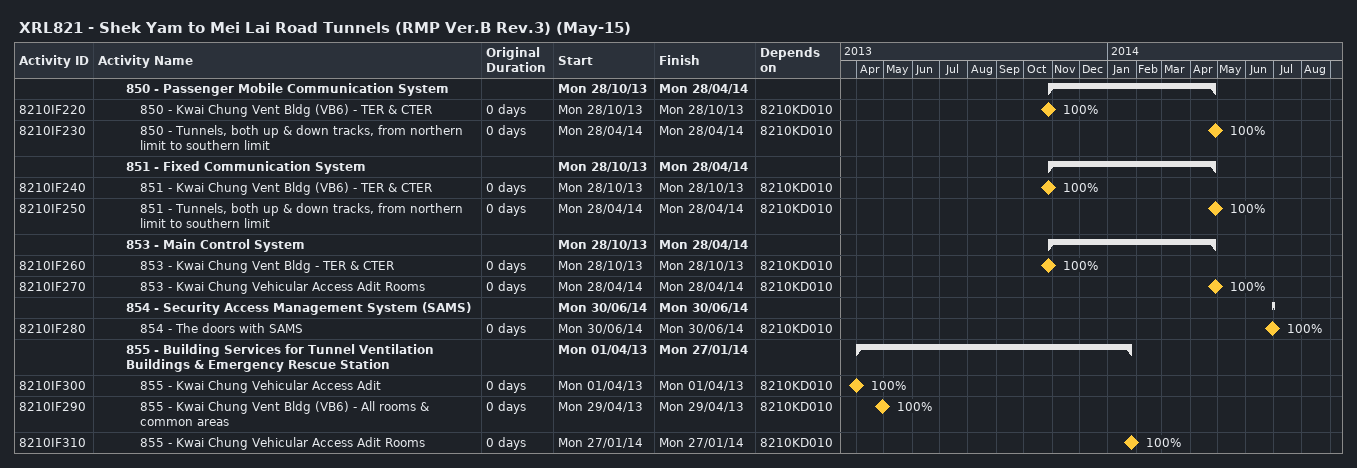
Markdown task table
XRL821 - Shek Yam to Mei Lai Road Tunnels (RMP Ver.B Rev.3) (May-15)

| ID | Level | Task | Original duration | Start | Finish | Predecessors | % complete |
|---|---|---|---|---|---|---|---|
|  | 3 | **850 - Passenger Mobile Communication System** |  | 2013-10-28 | 2014-04-28 |  |  |
| 8210IF220 | 4 | 850 - Kwai Chung Vent Bldg (VB6) - TER & CTER | 0d | 2013-10-28 | 2013-10-28 | 8210KD010 | 100 |
| 8210IF230 | 4 | 850 - Tunnels, both up & down tracks, from northern limit to southern limit | 0d | 2014-04-28 | 2014-04-28 | 8210KD010 | 100 |
|  | 3 | **851 - Fixed Communication System** |  | 2013-10-28 | 2014-04-28 |  |  |
| 8210IF240 | 4 | 851 - Kwai Chung Vent Bldg (VB6) - TER & CTER | 0d | 2013-10-28 | 2013-10-28 | 8210KD010 | 100 |
| 8210IF250 | 4 | 851 - Tunnels, both up & down tracks, from northern limit to southern limit | 0d | 2014-04-28 | 2014-04-28 | 8210KD010 | 100 |
|  | 3 | **853 - Main Control System** |  | 2013-10-28 | 2014-04-28 |  |  |
| 8210IF260 | 4 | 853 - Kwai Chung Vent Bldg - TER & CTER | 0d | 2013-10-28 | 2013-10-28 | 8210KD010 | 100 |
| 8210IF270 | 4 | 853 - Kwai Chung Vehicular Access Adit Rooms | 0d | 2014-04-28 | 2014-04-28 | 8210KD010 | 100 |
|  | 3 | **854 - Security Access Management System (SAMS)** |  | 2014-06-30 | 2014-06-30 |  |  |
| 8210IF280 | 4 | 854 - The doors with SAMS | 0d | 2014-06-30 | 2014-06-30 | 8210KD010 | 100 |
|  | 3 | **855 - Building Services for Tunnel Ventilation Buildings & Emergency Rescue Station** |  | 2013-04-01 | 2014-01-27 |  |  |
| 8210IF300 | 4 | 855 - Kwai Chung Vehicular Access Adit | 0d | 2013-04-01 | 2013-04-01 | 8210KD010 | 100 |
| 8210IF290 | 4 | 855 - Kwai Chung Vent Bldg (VB6) - All rooms & common areas | 0d | 2013-04-29 | 2013-04-29 | 8210KD010 | 100 |
| 8210IF310 | 4 | 855 - Kwai Chung Vehicular Access Adit Rooms | 0d | 2014-01-27 | 2014-01-27 | 8210KD010 | 100 |
